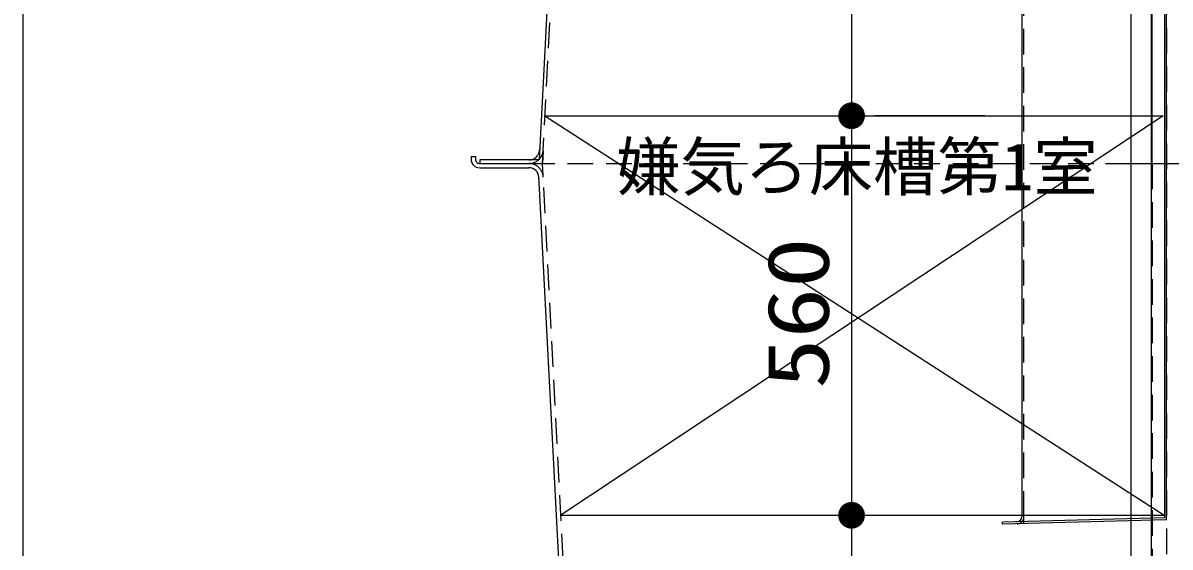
# Model space of a CAD drawing. Units: millimetres, scale not verified. Extents: x -22013 to 8910, y -6308 to 6308.
# Drawn here: x -7061 to -5452, y -3170 to -2435 of the extents above; entities that cross this region are included whole.
import ezdxf
from ezdxf.enums import TextEntityAlignment as Align

# ---------------------------------------------------------------- set-up
doc = ezdxf.new("R2010")
doc.units = ezdxf.units.MM
doc.header["$LTSCALE"] = 30
for name, pattern in [('CHAIN1', [8, 5, -1, 1, -1]), ('DASHED1', [1.8, 1.2, -0.6]), ('DOUBLE_CHAIN1', [8.8, 5, -1, 0.6, -0.6, 0.6, -1])]:
    doc.linetypes.add(name, pattern=pattern)
for name, color, linetype, lineweight in [('0-1_空気管', 3, 'Continuous', 25), ('0-2_09', 3, 'Continuous', 25), ('0-3_製作', 5, 'Continuous', 25), ('0-4_躯体', 3, 'Continuous', 25), ('0-5_文字', 3, 'Continuous', 25), ('0-8_寸法', 92, 'Continuous', 25), ('1-6_00クル-フ-6寸法', 132, 'Continuous', 25)]:
    doc.layers.add(name, color=color, linetype=linetype, lineweight=lineweight)
doc.styles.add('ＭＳ ゴシック', font='')
doc.styles.get('ＭＳ ゴシック').set_extended_font_data('MS Gothic')

msp = doc.modelspace()

# ---------------------------------------------------------------- linework, layer by layer
at = {"layer": '0-1_空気管'}
for p, q in [((-5507.33, -1782.64), (-5507.33, -3524.84)), ((-5457.34, -3128.93), (-5457.34, -1904.82)), ((-5477.33, -2632.08), (-5477.33, -2070.49)), ((-5478.31, -3520), (-5478.31, -2075.08)), ((-6432.34, -2622.08), (-6432.34, -2626.08)), ((-6432.34, -2622.08), (-6426.34, -2622.08)), ((-6420.34, -2632.08), (-6351.25, -2632.08)), ((-6420.34, -2638.08), (-6351.31, -2638.08)), ((-6306.43, -3241.09), (-6337.42, -2649.76))]:
    msp.add_line(p, q, dxfattribs=at)
at = {"layer": '0-1_空気管', "linetype": 'DASHED1'}
for p, q in [((-5457.34, -1793.82), (-5457.34, -3486.25)), ((-6426.34, -2622.08), (-6426.34, -2626.08)), ((-6420.34, -2632.08), (-6351.31, -2632.08)), ((-6351.04, -2632.08), (-3713.6, -2632.08)), ((-5477.33, -2632.08), (-5477.33, -3520.8)), ((-6300.43, -3240.78), (-6331.42, -2649.44))]:
    msp.add_line(p, q, dxfattribs=at)
at = {"layer": '0-1_空気管', "linetype": 'DOUBLE_CHAIN1'}
for p in [(-6331.42, -2614.72), (-6351.31, -2632.08), (-6331.42, -2649.44)]:
    msp.add_line(p, (-6332.33, -2632.08), dxfattribs=at)
at = {"layer": '0-1_空気管', "linetype": 'CHAIN1'}
msp.add_line((-5542.68, -2632.08), (-5385.31, -2632.08), dxfattribs=at)
at = {"layer": '0-1_空気管', "linetype": 'DASHED1'}
for centre, radius, start, end in [((-6351.25, -2612.08), 20, 270, 1.58), ((-6420.34, -2626.08), 6, 180, 270), ((-6351.31, -2652.08), 20, 3, 90)]:
    msp.add_arc(centre, radius, start, end, dxfattribs=at)
at = {"layer": '0-1_空気管'}
for centre, radius, start, end in [((-6351.25, -2612.08), 15, 270, 1.58), ((-6420.34, -2626.08), 12, 180, 270), ((-6351.31, -2652.08), 14, 3, 90)]:
    msp.add_arc(centre, radius, start, end, dxfattribs=at)
at = {"layer": '0-2_09', "linetype": 'DASHED1'}
msp.add_line((-6332.34, -2632.08), (-6311.21, -2229.06), dxfattribs=at)
at = {"layer": '0-2_09'}
msp.add_line((-6420.34, -2632.08), (-6332.34, -2632.08), dxfattribs=at)
msp.add_lwpolyline([(-6316.21, -2228.79), (-6337.08, -2627.08), (-6420.34, -2627.08), (-6420.34, -2632.08)], dxfattribs=at)
at = {"layer": '0-3_製作', "color": 3}
for p, q in [((-6328.82, -2565.08), (-5461.81, -2565.08)), ((-6328.82, -2565.08), (-5460.42, -3125.08)), ((-5461.81, -2565.08), (-6306.5, -3125.08)), ((-6306.5, -3125.08), (-5460.42, -3125.08))]:
    msp.add_line(p, q, dxfattribs=at)
at = {"layer": '0-4_躯体'}
for p, q in [((-5460.18, -1904.82), (-5460.18, -3128.66)), ((-5457.18, -3131.59), (-5457.18, -1904.82)), ((-5660.18, -2275.57), (-5660.18, -3127.08)), ((-5460.18, -3128.66), (-5687.18, -3134.61)), ((-5457.18, -3131.59), (-5687.18, -3137.61)), ((-5687.18, -3137.61), (-5687.18, -3134.61))]:
    msp.add_line(p, q, dxfattribs=at)
at = {"layer": '0-4_躯体', "linetype": 'DASHED1'}
msp.add_line((-5657.18, -3127.08), (-5657.18, -2275.08), dxfattribs=at)
at = {"layer": '0-4_躯体', "linetype": 'DOUBLE_CHAIN1'}
msp.add_line((-5657.18, -3136.82), (-5657.18, -3127.08), dxfattribs=at)
at = {"layer": '0-4_躯体'}
msp.add_arc((-5667.18, -3127.08), 7, 271.5, 0, dxfattribs=at)
at = {"layer": '0-4_躯体', "linetype": 'DASHED1'}
msp.add_arc((-5667.18, -3127.08), 10, 271.5, 0, dxfattribs=at)
at = {"layer": '0-8_寸法', "color": 3}
msp.add_line((-5712.17, -2565.08), (-5866.34, -2565.08), dxfattribs=at)
at = {"layer": '1-6_00クル-フ-6寸法', "color": 4}
for p, q in [((-7060.8, -1492.08), (-7060.8, -3532.08)), ((-5898.91, -2075.08), (-5898.91, -2565.08)), ((-5924.67, -2565.08), (-5898.91, -2565.08)), ((-5924.67, -2565.08), (-5898.91, -2565.08)), ((-5898.91, -2565.08), (-5898.91, -3125.08)), ((-6018.91, -3125.08), (-5898.91, -3125.08)), ((-6018.91, -3125.08), (-5898.91, -3125.08)), ((-5898.91, -3125.08), (-5898.91, -3525.05))]:
    msp.add_line(p, q, dxfattribs=at)
at = {"layer": '1-6_00クル-フ-6寸法'}
for points in [[(-5898.91, -2565.08), (-5916.74, -2559.29), (-5915.88, -2557.1)], [(-5898.91, -2565.08), (-5916.74, -2559.29), (-5915.88, -2557.1)], [(-5898.91, -2565.08), (-5915.88, -2557.1), (-5914.74, -2555.03)], [(-5898.91, -2565.08), (-5915.88, -2557.1), (-5914.74, -2555.03)], [(-5898.91, -2565.08), (-5914.74, -2555.03), (-5913.36, -2553.13)], [(-5898.91, -2565.08), (-5914.74, -2555.03), (-5913.36, -2553.13)], [(-5898.91, -2565.08), (-5913.36, -2553.13), (-5911.75, -2551.41)], [(-5898.91, -2565.08), (-5913.36, -2553.13), (-5911.75, -2551.41)], [(-5898.91, -2565.08), (-5911.75, -2551.41), (-5909.93, -2549.91)], [(-5898.91, -2565.08), (-5911.75, -2551.41), (-5909.93, -2549.91)], [(-5898.91, -2565.08), (-5909.93, -2549.91), (-5907.94, -2548.65)], [(-5898.91, -2565.08), (-5909.93, -2549.91), (-5907.94, -2548.65)], [(-5898.91, -2565.08), (-5907.94, -2548.65), (-5905.81, -2547.65)], [(-5898.91, -2565.08), (-5907.94, -2548.65), (-5905.81, -2547.65)], [(-5898.91, -2565.08), (-5905.81, -2547.65), (-5903.57, -2546.92)], [(-5898.91, -2565.08), (-5905.81, -2547.65), (-5903.57, -2546.92)], [(-5898.91, -2565.08), (-5903.57, -2546.92), (-5901.26, -2546.48)], [(-5898.91, -2565.08), (-5903.57, -2546.92), (-5901.26, -2546.48)], [(-5898.91, -2565.08), (-5901.26, -2546.48), (-5898.91, -2546.33)], [(-5898.91, -2565.08), (-5901.26, -2546.48), (-5898.91, -2546.33)], [(-5898.91, -2565.08), (-5898.91, -2546.33), (-5896.56, -2546.48)], [(-5898.91, -2565.08), (-5898.91, -2546.33), (-5896.56, -2546.48)], [(-5898.91, -2565.08), (-5896.56, -2546.48), (-5894.25, -2546.92)], [(-5898.91, -2565.08), (-5896.56, -2546.48), (-5894.25, -2546.92)], [(-5898.91, -2565.08), (-5894.25, -2546.92), (-5892.01, -2547.65)], [(-5898.91, -2565.08), (-5894.25, -2546.92), (-5892.01, -2547.65)], [(-5898.91, -2565.08), (-5892.01, -2547.65), (-5889.88, -2548.65)], [(-5898.91, -2565.08), (-5892.01, -2547.65), (-5889.88, -2548.65)], [(-5898.91, -2565.08), (-5889.88, -2548.65), (-5887.89, -2549.91)], [(-5898.91, -2565.08), (-5889.88, -2548.65), (-5887.89, -2549.91)], [(-5898.91, -2565.08), (-5887.89, -2549.91), (-5886.07, -2551.41)], [(-5898.91, -2565.08), (-5887.89, -2549.91), (-5886.07, -2551.41)], [(-5898.91, -2565.08), (-5886.07, -2551.41), (-5884.46, -2553.13)], [(-5898.91, -2565.08), (-5886.07, -2551.41), (-5884.46, -2553.13)], [(-5898.91, -2565.08), (-5884.46, -2553.13), (-5883.08, -2555.03)], [(-5898.91, -2565.08), (-5884.46, -2553.13), (-5883.08, -2555.03)], [(-5898.91, -2565.08), (-5883.08, -2555.03), (-5881.94, -2557.1)], [(-5898.91, -2565.08), (-5883.08, -2555.03), (-5881.94, -2557.1)], [(-5898.91, -2565.08), (-5881.94, -2557.1), (-5881.08, -2559.29)], [(-5898.91, -2565.08), (-5881.94, -2557.1), (-5881.08, -2559.29)], [(-5898.91, -2565.08), (-5917.62, -2563.9), (-5917.33, -2561.57)], [(-5898.91, -2565.08), (-5917.62, -2563.9), (-5917.33, -2561.57)], [(-5898.91, -2565.08), (-5917.62, -2566.26), (-5917.62, -2563.9)], [(-5898.91, -2565.08), (-5917.62, -2566.26), (-5917.62, -2563.9)], [(-5898.91, -2565.08), (-5917.33, -2568.59), (-5917.62, -2566.26)], [(-5898.91, -2565.08), (-5917.33, -2568.59), (-5917.62, -2566.26)], [(-5898.91, -2565.08), (-5917.33, -2561.57), (-5916.74, -2559.29)], [(-5898.91, -2565.08), (-5917.33, -2561.57), (-5916.74, -2559.29)], [(-5898.91, -2565.08), (-5916.74, -2570.87), (-5917.33, -2568.59)], [(-5898.91, -2565.08), (-5916.74, -2570.87), (-5917.33, -2568.59)], [(-5898.91, -2565.08), (-5915.88, -2573.06), (-5916.74, -2570.87)], [(-5898.91, -2565.08), (-5915.88, -2573.06), (-5916.74, -2570.87)], [(-5898.91, -2565.08), (-5914.74, -2575.13), (-5915.88, -2573.06)], [(-5898.91, -2565.08), (-5914.74, -2575.13), (-5915.88, -2573.06)], [(-5898.91, -2565.08), (-5913.36, -2577.03), (-5914.74, -2575.13)], [(-5898.91, -2565.08), (-5913.36, -2577.03), (-5914.74, -2575.13)], [(-5898.91, -2565.08), (-5911.75, -2578.75), (-5913.36, -2577.03)], [(-5898.91, -2565.08), (-5911.75, -2578.75), (-5913.36, -2577.03)], [(-5898.91, -2565.08), (-5909.93, -2580.25), (-5911.75, -2578.75)], [(-5898.91, -2565.08), (-5909.93, -2580.25), (-5911.75, -2578.75)], [(-5898.91, -2565.08), (-5907.94, -2581.51), (-5909.93, -2580.25)], [(-5898.91, -2565.08), (-5907.94, -2581.51), (-5909.93, -2580.25)], [(-5898.91, -2565.08), (-5905.81, -2582.51), (-5907.94, -2581.51)], [(-5898.91, -2565.08), (-5905.81, -2582.51), (-5907.94, -2581.51)], [(-5898.91, -2565.08), (-5903.57, -2583.24), (-5905.81, -2582.51)], [(-5898.91, -2565.08), (-5903.57, -2583.24), (-5905.81, -2582.51)], [(-5898.91, -2565.08), (-5901.26, -2583.68), (-5903.57, -2583.24)], [(-5898.91, -2565.08), (-5901.26, -2583.68), (-5903.57, -2583.24)], [(-5898.91, -2565.08), (-5898.91, -2583.83), (-5901.26, -2583.68)], [(-5898.91, -2565.08), (-5898.91, -2583.83), (-5901.26, -2583.68)], [(-5898.91, -2565.08), (-5881.08, -2559.29), (-5880.49, -2561.57)], [(-5898.91, -2565.08), (-5881.08, -2559.29), (-5880.49, -2561.57)], [(-5898.91, -2565.08), (-5880.49, -2561.57), (-5880.2, -2563.9)], [(-5898.91, -2565.08), (-5880.49, -2561.57), (-5880.2, -2563.9)], [(-5898.91, -2565.08), (-5880.2, -2563.9), (-5880.2, -2566.26)], [(-5898.91, -2565.08), (-5880.2, -2563.9), (-5880.2, -2566.26)], [(-5898.91, -2565.08), (-5896.56, -2583.68), (-5898.91, -2583.83)], [(-5898.91, -2565.08), (-5894.25, -2583.24), (-5896.56, -2583.68)], [(-5898.91, -2565.08), (-5892.01, -2582.51), (-5894.25, -2583.24)], [(-5898.91, -2565.08), (-5889.88, -2581.51), (-5892.01, -2582.51)], [(-5898.91, -2565.08), (-5887.89, -2580.25), (-5889.88, -2581.51)], [(-5898.91, -2565.08), (-5886.07, -2578.75), (-5887.89, -2580.25)], [(-5898.91, -2565.08), (-5884.46, -2577.03), (-5886.07, -2578.75)], [(-5898.91, -2565.08), (-5883.08, -2575.13), (-5884.46, -2577.03)], [(-5898.91, -2565.08), (-5881.94, -2573.06), (-5883.08, -2575.13)], [(-5898.91, -2565.08), (-5881.08, -2570.87), (-5881.94, -2573.06)], [(-5898.91, -2565.08), (-5880.49, -2568.59), (-5881.08, -2570.87)], [(-5898.91, -2565.08), (-5880.2, -2566.26), (-5880.49, -2568.59)], [(-5898.91, -2565.08), (-5896.56, -2583.68), (-5898.91, -2583.83)], [(-5898.91, -2565.08), (-5894.25, -2583.24), (-5896.56, -2583.68)], [(-5898.91, -2565.08), (-5892.01, -2582.51), (-5894.25, -2583.24)], [(-5898.91, -2565.08), (-5889.88, -2581.51), (-5892.01, -2582.51)], [(-5898.91, -2565.08), (-5887.89, -2580.25), (-5889.88, -2581.51)], [(-5898.91, -2565.08), (-5886.07, -2578.75), (-5887.89, -2580.25)], [(-5898.91, -2565.08), (-5884.46, -2577.03), (-5886.07, -2578.75)], [(-5898.91, -2565.08), (-5883.08, -2575.13), (-5884.46, -2577.03)], [(-5898.91, -2565.08), (-5881.94, -2573.06), (-5883.08, -2575.13)], [(-5898.91, -2565.08), (-5881.08, -2570.87), (-5881.94, -2573.06)], [(-5898.91, -2565.08), (-5880.49, -2568.59), (-5881.08, -2570.87)], [(-5898.91, -2565.08), (-5880.2, -2566.26), (-5880.49, -2568.59)], [(-5898.91, -3125.08), (-5917.33, -3121.56), (-5916.74, -3119.28)], [(-5898.91, -3125.08), (-5917.33, -3121.56), (-5916.74, -3119.28)], [(-5898.91, -3125.08), (-5916.74, -3119.28), (-5915.88, -3117.09)], [(-5898.91, -3125.08), (-5916.74, -3119.28), (-5915.88, -3117.09)], [(-5898.91, -3125.08), (-5915.88, -3117.09), (-5914.74, -3115.03)], [(-5898.91, -3125.08), (-5915.88, -3117.09), (-5914.74, -3115.03)], [(-5898.91, -3125.08), (-5914.74, -3115.03), (-5913.36, -3113.13)], [(-5898.91, -3125.08), (-5914.74, -3115.03), (-5913.36, -3113.13)], [(-5898.91, -3125.08), (-5913.36, -3113.13), (-5911.75, -3111.41)], [(-5898.91, -3125.08), (-5913.36, -3113.13), (-5911.75, -3111.41)], [(-5898.91, -3125.08), (-5911.75, -3111.41), (-5909.93, -3109.91)], [(-5898.91, -3125.08), (-5911.75, -3111.41), (-5909.93, -3109.91)], [(-5898.91, -3125.08), (-5909.93, -3109.91), (-5907.94, -3108.65)], [(-5898.91, -3125.08), (-5909.93, -3109.91), (-5907.94, -3108.65)], [(-5898.91, -3125.08), (-5907.94, -3108.65), (-5905.81, -3107.64)], [(-5898.91, -3125.08), (-5907.94, -3108.65), (-5905.81, -3107.64)], [(-5898.91, -3125.08), (-5905.81, -3107.64), (-5903.57, -3106.92)], [(-5898.91, -3125.08), (-5905.81, -3107.64), (-5903.57, -3106.92)], [(-5898.91, -3125.08), (-5903.57, -3106.92), (-5901.26, -3106.48)], [(-5898.91, -3125.08), (-5903.57, -3106.92), (-5901.26, -3106.48)], [(-5898.91, -3125.08), (-5901.26, -3106.48), (-5898.91, -3106.33)], [(-5898.91, -3125.08), (-5901.26, -3106.48), (-5898.91, -3106.33)], [(-5898.91, -3125.08), (-5898.91, -3106.33), (-5896.56, -3106.48)], [(-5898.91, -3125.08), (-5898.91, -3106.33), (-5896.56, -3106.48)], [(-5898.91, -3125.08), (-5896.56, -3106.48), (-5894.25, -3106.92)], [(-5898.91, -3125.08), (-5896.56, -3106.48), (-5894.25, -3106.92)], [(-5898.91, -3125.08), (-5894.25, -3106.92), (-5892.01, -3107.64)], [(-5898.91, -3125.08), (-5894.25, -3106.92), (-5892.01, -3107.64)], [(-5898.91, -3125.08), (-5892.01, -3107.64), (-5889.88, -3108.65)], [(-5898.91, -3125.08), (-5892.01, -3107.64), (-5889.88, -3108.65)], [(-5898.91, -3125.08), (-5889.88, -3108.65), (-5887.89, -3109.91)], [(-5898.91, -3125.08), (-5889.88, -3108.65), (-5887.89, -3109.91)], [(-5898.91, -3125.08), (-5887.89, -3109.91), (-5886.07, -3111.41)], [(-5898.91, -3125.08), (-5887.89, -3109.91), (-5886.07, -3111.41)], [(-5898.91, -3125.08), (-5886.07, -3111.41), (-5884.46, -3113.13)], [(-5898.91, -3125.08), (-5886.07, -3111.41), (-5884.46, -3113.13)], [(-5898.91, -3125.08), (-5884.46, -3113.13), (-5883.08, -3115.03)], [(-5898.91, -3125.08), (-5884.46, -3113.13), (-5883.08, -3115.03)], [(-5898.91, -3125.08), (-5883.08, -3115.03), (-5881.94, -3117.09)], [(-5898.91, -3125.08), (-5883.08, -3115.03), (-5881.94, -3117.09)], [(-5898.91, -3125.08), (-5881.94, -3117.09), (-5881.08, -3119.28)], [(-5898.91, -3125.08), (-5881.94, -3117.09), (-5881.08, -3119.28)], [(-5898.91, -3125.08), (-5881.08, -3119.28), (-5880.49, -3121.56)], [(-5898.91, -3125.08), (-5881.08, -3119.28), (-5880.49, -3121.56)], [(-5898.91, -3125.08), (-5917.62, -3123.9), (-5917.33, -3121.56)], [(-5898.91, -3125.08), (-5917.62, -3123.9), (-5917.33, -3121.56)], [(-5898.91, -3125.08), (-5917.62, -3126.26), (-5917.62, -3123.9)], [(-5898.91, -3125.08), (-5917.62, -3126.26), (-5917.62, -3123.9)], [(-5898.91, -3125.08), (-5917.33, -3128.59), (-5917.62, -3126.26)], [(-5898.91, -3125.08), (-5917.33, -3128.59), (-5917.62, -3126.26)], [(-5898.91, -3125.08), (-5916.74, -3130.87), (-5917.33, -3128.59)], [(-5898.91, -3125.08), (-5916.74, -3130.87), (-5917.33, -3128.59)], [(-5898.91, -3125.08), (-5915.88, -3133.06), (-5916.74, -3130.87)], [(-5898.91, -3125.08), (-5915.88, -3133.06), (-5916.74, -3130.87)], [(-5898.91, -3125.08), (-5914.74, -3135.12), (-5915.88, -3133.06)], [(-5898.91, -3125.08), (-5914.74, -3135.12), (-5915.88, -3133.06)], [(-5898.91, -3125.08), (-5913.36, -3137.03), (-5914.74, -3135.12)], [(-5898.91, -3125.08), (-5913.36, -3137.03), (-5914.74, -3135.12)], [(-5898.91, -3125.08), (-5911.75, -3138.75), (-5913.36, -3137.03)], [(-5898.91, -3125.08), (-5911.75, -3138.75), (-5913.36, -3137.03)], [(-5898.91, -3125.08), (-5909.93, -3140.25), (-5911.75, -3138.75)], [(-5898.91, -3125.08), (-5909.93, -3140.25), (-5911.75, -3138.75)], [(-5898.91, -3125.08), (-5907.94, -3141.51), (-5909.93, -3140.25)], [(-5898.91, -3125.08), (-5907.94, -3141.51), (-5909.93, -3140.25)], [(-5898.91, -3125.08), (-5905.81, -3142.51), (-5907.94, -3141.51)], [(-5898.91, -3125.08), (-5905.81, -3142.51), (-5907.94, -3141.51)], [(-5898.91, -3125.08), (-5903.57, -3143.24), (-5905.81, -3142.51)], [(-5898.91, -3125.08), (-5903.57, -3143.24), (-5905.81, -3142.51)], [(-5898.91, -3125.08), (-5901.26, -3143.68), (-5903.57, -3143.24)], [(-5898.91, -3125.08), (-5901.26, -3143.68), (-5903.57, -3143.24)], [(-5898.91, -3125.08), (-5898.91, -3143.83), (-5901.26, -3143.68)], [(-5898.91, -3125.08), (-5898.91, -3143.83), (-5901.26, -3143.68)], [(-5898.91, -3125.08), (-5880.49, -3121.56), (-5880.2, -3123.9)], [(-5898.91, -3125.08), (-5880.49, -3121.56), (-5880.2, -3123.9)], [(-5898.91, -3125.08), (-5880.2, -3123.9), (-5880.2, -3126.26)], [(-5898.91, -3125.08), (-5880.2, -3123.9), (-5880.2, -3126.26)], [(-5898.91, -3125.08), (-5896.56, -3143.68), (-5898.91, -3143.83)], [(-5898.91, -3125.08), (-5894.25, -3143.24), (-5896.56, -3143.68)], [(-5898.91, -3125.08), (-5892.01, -3142.51), (-5894.25, -3143.24)], [(-5898.91, -3125.08), (-5889.88, -3141.51), (-5892.01, -3142.51)], [(-5898.91, -3125.08), (-5887.89, -3140.25), (-5889.88, -3141.51)], [(-5898.91, -3125.08), (-5886.07, -3138.75), (-5887.89, -3140.25)], [(-5898.91, -3125.08), (-5884.46, -3137.03), (-5886.07, -3138.75)], [(-5898.91, -3125.08), (-5883.08, -3135.12), (-5884.46, -3137.03)], [(-5898.91, -3125.08), (-5881.94, -3133.06), (-5883.08, -3135.12)], [(-5898.91, -3125.08), (-5881.08, -3130.87), (-5881.94, -3133.06)], [(-5898.91, -3125.08), (-5880.49, -3128.59), (-5881.08, -3130.87)], [(-5898.91, -3125.08), (-5880.2, -3126.26), (-5880.49, -3128.59)], [(-5898.91, -3125.08), (-5896.56, -3143.68), (-5898.91, -3143.83)], [(-5898.91, -3125.08), (-5894.25, -3143.24), (-5896.56, -3143.68)], [(-5898.91, -3125.08), (-5892.01, -3142.51), (-5894.25, -3143.24)], [(-5898.91, -3125.08), (-5889.88, -3141.51), (-5892.01, -3142.51)], [(-5898.91, -3125.08), (-5887.89, -3140.25), (-5889.88, -3141.51)], [(-5898.91, -3125.08), (-5886.07, -3138.75), (-5887.89, -3140.25)], [(-5898.91, -3125.08), (-5884.46, -3137.03), (-5886.07, -3138.75)], [(-5898.91, -3125.08), (-5883.08, -3135.12), (-5884.46, -3137.03)], [(-5898.91, -3125.08), (-5881.94, -3133.06), (-5883.08, -3135.12)], [(-5898.91, -3125.08), (-5881.08, -3130.87), (-5881.94, -3133.06)], [(-5898.91, -3125.08), (-5880.49, -3128.59), (-5881.08, -3130.87)], [(-5898.91, -3125.08), (-5880.2, -3126.26), (-5880.49, -3128.59)]]:
    msp.add_solid(points, dxfattribs=at)

# ---------------------------------------------------------------- texts
at = {"layer": '0-5_文字', "color": 4, "style": 'ＭＳ ゴシック'}
msp.add_text('嫌気ろ床槽第1室', height=65.98, dxfattribs=at).set_placement((-6228.71, -2689.24), align=Align.BOTTOM_LEFT)
at = {"layer": '1-6_00クル-フ-6寸法', "color": 3, "style": 'ＭＳ ゴシック', "width": 1.2}
msp.add_text('560', height=86.66, rotation=90, dxfattribs=at).set_placement((-5904.76, -2947.94), align=Align.BOTTOM_LEFT)

doc.saveas('drawing.dxf')
